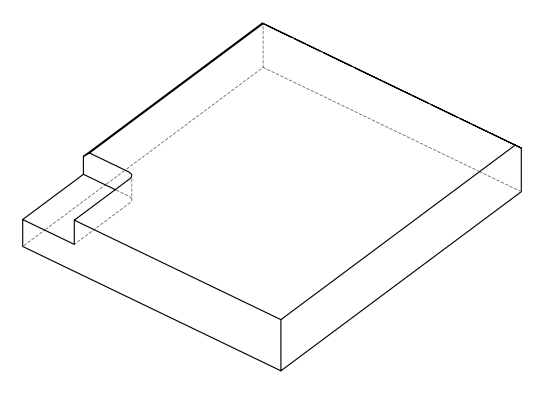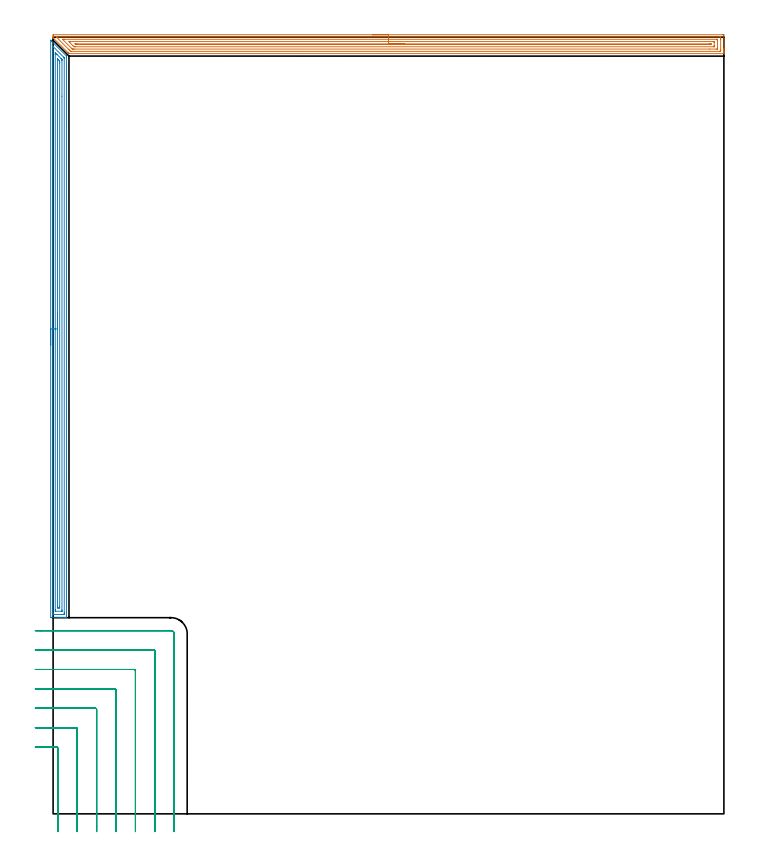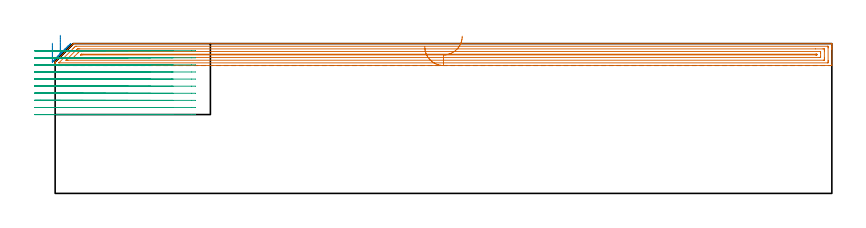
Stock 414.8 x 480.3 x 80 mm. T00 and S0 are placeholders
(PLAN: 3 operations, 1 tool changes, 49.4 min)
(1 AREA_MILL | FG_CHAMFER_SURFACE | UGT0205_001 | 16.61 min | 28386 mm3)
(2 AREA_MILL_1 | FG_CHAMFER_SURFACE_1 | UGT0205_001 | 11.49 min | 17102 mm3)
(3 MILL_CORNER_NOTCH_RECTANGULAR | CORNER_NOTCH_RECTANGULAR | NXT0201_012 | Follow Part, ap 4, ae 75% | 21.27 min | 380082 mm3)
(TOOL UGT0205_001 | Chamfer Mill 20 x 3 x 45 deg. | D20 FL50 Z2)
(TOOL NXT0201_012 | ENDMILL 16mm [2P460-1600-NA 1630] | D16 FL38 Z6)
(OP 1 AREA_MILL)
G17 G21 G94 G90
T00 M6
G54
G17 G0 G90 X197.4 Y481.8 S1061 M3
G43 Z90. H0
Z78.3
G94 G1 X197.438 Z77.428 F250.
X197.552 Z76.564
X197.741 Z75.712
X198.003 Z74.88
X198.337 Z74.074
X198.74 Z73.3
X199.208 Z72.564
X199.74 Z71.872
X200.329 Z71.229
X200.972 Z70.64
X201.664 Z70.109
X202.4 Z69.64
X203.174 Z69.237
X203.98 Z68.903
X204.812 Z68.641
X205.664 Z68.452
X206.528 Z68.338
X207.4 Z68.3
X414.184
X414.549 Y481.796 Z68.302
X414.79 Y481.792 Z68.306
X414.8 Y481.547 Z68.551
Y473.289 Z76.805
Y472.739 Z77.358
Y472.402 Z77.694
Y471.852 Z78.244
Y471.515 Z78.58
Y470.841 Z79.259
Y470.502 Z79.598
Y470.132 Z79.959
Y470.109 Z79.981
X414.708 Y470.104 Z79.992
X414.676 Y470.103 Z79.995
X414.632 Y470.104 Z79.996
X9.995 Y470.1 Z80.
X9.805 Y470.104 Z79.989
X9.757 Y470.145 Z79.95
X9.639 Y470.259 Z79.837
X9.549 Y470.35 Z79.748
X9.437 Y470.462 Z79.636
X9.269 Y470.628 Z79.466
X9.102 Y470.797 Z79.301
X0.384 Y479.516 Z70.584
X0.17 Y479.733 Z70.367
X0.01 Y479.902 Z70.197
X0.008 Y479.941 Z70.158
X0. Y480.278 Z69.821
Y480.597 Z69.502
Y481.272 Z68.823
Y481.608 Z68.488
X0.002 Y481.791 Z68.305
X0.17 Y481.8 Z68.3
X207.4
Y480.386 Z69.714
X412.396
X412.79 Y480.385 Z69.715
X412.798 Y479.987 Z70.113
X412.8 Y479.498 Z70.602
Y479.098 Z71.002
Y472.402 Z77.698
X412.798 Y472.004 Z78.096
X412.79 Y471.603 Z78.497
X412.778 Y471.524 Z78.576
X412.731 Y471.522 Z78.578
X412.62 Y471.519 Z78.581
X412.397 Y471.518 Z78.582
X11.336 Y471.514 Z78.586
X10.847 Y471.515 Z78.585
X10.442 Y471.91 Z78.19
X9.948 Y472.402 Z77.698
X9.549 Y472.801 Z77.299
X2.184 Y480.167 Z69.933
X2.078 Y480.278 Z69.822
X2.029 Y480.333 Z69.767
X2.01 Y480.385 Z69.715
X2.402 Y480.386 Z69.714
X207.4
Y478.972 Z71.128
X410.247 Y478.971 Z71.129
X410.611
X410.732 Y478.969 Z71.131
X410.774 Y478.966 Z71.134
X410.79 Y478.964 Z71.136
X410.793 Y478.924 Z71.176
X410.797 Y478.799 Z71.301
X410.799 Y478.611 Z71.489
X410.8 Y478.423 Z71.677
Y477.724 Z72.376
Y473.988 Z76.112
X410.797 Y473.289 Z76.811
X410.794 Y473.107 Z76.993
X410.781 Y472.939 Z77.161
X410.611 Y472.937 Z77.163
X410.076 Y472.933 Z77.167
X406.092 Y472.932 Z77.168
X13.122 Y472.929 Z77.171
X12.59 Y472.93 Z77.17
X12.228 Y472.933 Z77.167
X11.873 Y472.938 Z77.162
X11.513 Y473.289 Z76.811
X11.335 Y473.465 Z76.635
X5.976 Y478.825 Z71.275
X5.868 Y478.94 Z71.16
X5.846 Y478.965 Z71.135
X5.849 Y478.966 Z71.134
X5.866 Y478.968 Z71.132
X5.976 Y478.97 Z71.13
X6.506 Y478.971 Z71.129
X6.869 Y478.972 Z71.128
X207.4
Y477.557 Z72.543
X408.099
X408.703 Y477.554 Z72.546
X408.771 Y477.552 Z72.548
X408.787 Y477.551 Z72.549
X408.791 Y477.534 Z72.566
X408.795 Y477.483 Z72.617
X408.798 Y477.276 Z72.824
X408.8 Y476.861 Z73.239
Y475.087 Z75.013
X408.799 Y474.632 Z75.468
X408.797 Y474.416 Z75.684
X408.794 Y474.363 Z75.737
X408.79 Y474.354 Z75.746
X408.784 Y474.351 Z75.749
X408.756 Y474.349 Z75.751
X408.652 Y474.347 Z75.753
X13.847 Y474.343 Z75.757
X13.122 Y474.348 Z75.752
X12.947 Y474.35 Z75.75
X12.228 Y475.022 Z75.078
X10.413 Y476.837 Z73.263
X9.724 Y477.55 Z72.55
X10.442 Y477.556 Z72.544
X10.61 Y477.557 Z72.543
X207.4
Y476.143 Z73.957
X406.144
X406.339 Y476.142 Z73.958
X406.728 Y476.138 Z73.962
X406.776 Y476.136 Z73.964
X406.79 Y476.128 Z73.972
X406.794 Y476.1 Z74.
X406.797 Y476.043 Z74.057
Y475.95 Z74.15
X406.792 Y475.788 Z74.312
X406.791 Y475.773 Z74.327
X406.753 Y475.768 Z74.332
X406.653 Y475.764 Z74.336
X406.526 Y475.762 Z74.338
X406.335 Y475.761 Z74.339
X406.144
X14.908 Y475.757 Z74.343
X14.207 Y475.759 Z74.341
X14.015 Y475.762 Z74.338
X13.955 Y475.764 Z74.336
X13.89 Y475.823 Z74.277
X13.753 Y475.95 Z74.15
X13.665 Y476.04 Z74.06
X13.599 Y476.111 Z73.989
X13.585 Y476.137 Z73.963
X13.627 Y476.138 Z73.962
X13.822 Y476.142 Z73.958
X14.015 Y476.143 Z73.957
X14.714
X207.4
X208.272 Z73.995
X209.136 Z74.109
X209.988 Z74.298
X210.82 Z74.56
X211.626 Z74.894
X212.4 Z75.297
X213.136 Z75.765
X213.828 Z76.296
X214.471 Z76.886
X215.06 Z77.529
X215.592 Z78.221
X216.06 Z78.957
X216.463 Z79.731
X216.797 Z80.537
X217.059 Z81.369
X217.248 Z82.22
X217.362 Z83.085
X217.4 Z83.957
G0 Z90.
M5
M2
(OP 2 AREA_MILL_1)
G17 G21 G94 G90
T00 M6
G54
G17 G0 G90 X-1.5 Y289.85 S1061 M3
G43 Z90. H0
Z80.2
G94 G1 Y289.888 Z79.328 F250.
Y290.002 Z78.463
Y290.191 Z77.612
Y290.453 Z76.78
Y290.787 Z75.974
Y291.19 Z75.2
Y291.658 Z74.464
Y292.189 Z73.772
Y292.779 Z73.129
Y293.422 Z72.54
Y294.114 Z72.008
Y294.85 Z71.54
Y295.624 Z71.137
Y296.43 Z70.803
Y297.262 Z70.541
Y298.113 Z70.352
Y298.978 Z70.238
Y299.85 Z70.2
Y478.382 Z70.199
X-1.498 Y478.394 Z70.2
X-1.483 Y478.383 Z70.216
X-1.018 Y477.92 Z70.678
X8.26 Y468.64 Z79.958
X8.267 Y468.633 Z79.965
X8.297 Y468.601 Z79.988
X8.3 Y467.936 Z80.
Y121.481
X8.297 Y121.309 Z79.988
X8.284 Y121.307 Z79.975
X7.909 Y121.3 Z79.609
X7.651 Z79.35
X6.934 Z78.629
X5.693 Z77.39
X4.284 Z75.979
X-1.281 Y121.301 Z70.416
X-1.492 Y121.31 Z70.206
X-1.499 Y121.521 Z70.199
Y121.542
X-1.5 Y299.85 Z70.2
X-0.086 Z71.614
X-0.085 Y474.145 Z71.615
X-0.084 Y474.195 Z71.616
X-0.073 Y474.511 Z71.627
X0.027 Y474.416 Z71.727
X0.254 Y474.195 Z71.954
X6.513 Y467.937 Z78.213
X6.67 Y467.779 Z78.37
X6.794 Y467.649 Z78.494
X6.875 Y467.564 Z78.575
X6.879 Y467.513 Z78.579
X6.885 Y467.092 Z78.585
X6.886 Y467.043 Z78.586
Y124.66
X6.885 Y123.767 Z78.585
X6.884 Y123.716 Z78.584
X6.867 Y123.31 Z78.567
X6.46 Y123.302 Z78.16
X6.051 Y123.301 Z77.751
X5.579 Y123.3 Z77.279
X0.749 Y123.301 Z72.449
X0.274 Y123.302 Z71.974
X0.032 Y123.31 Z71.732
X-0.079 Y123.324 Z71.621
X-0.085 Y123.666 Z71.615
Y123.716
X-0.086 Y299.85 Z71.614
X1.328 Z73.028
X1.329 Y469.725 Z73.029
X1.33 Y470.032 Z73.03
X1.334 Y470.619 Z73.034
X1.335 Y470.642 Z73.035
X1.372 Y470.619 Z73.072
X1.633 Y470.365 Z73.333
X2.276 Y469.725 Z73.976
X2.516 Y469.484 Z74.216
X4.958 Y467.043 Z76.658
X5.167 Y466.833 Z76.867
X5.336 Y466.661 Z77.036
X5.419 Y466.574 Z77.119
X5.458 Y466.531 Z77.158
X5.464 Y466.456 Z77.164
X5.468 Y466.149 Z77.168
X5.471 Y465.842 Z77.171
Y443.787
Y126.091
X5.469 Y125.504 Z77.169
X5.466 Y125.351 Z77.166
X5.465 Y125.32 Z77.165
X5.435 Y125.31 Z77.135
X5.366 Y125.303 Z77.066
X5.167 Y125.301 Z76.867
X1.633 Z73.333
X1.431 Y125.303 Z73.131
X1.373 Y125.306 Z73.073
X1.341 Y125.31 Z73.041
X1.335 Y125.323 Z73.035
X1.332 Y125.402 Z73.032
X1.33 Y125.504 Z73.03
X1.329 Y125.812 Z73.029
X1.328 Y126.399 Z73.028
Y299.85
X2.743 Z74.443
Y466.647
X2.744 Y466.731 Z74.444
X2.746 Y466.771 Z74.446
X2.747 Y466.777 Z74.447
X3.16 Y466.392 Z74.86
X3.4 Y466.151 Z75.1
X4.05 Y465.491 Z75.75
X4.053 Y465.255 Z75.753
X4.057 Y464.59 Z75.757
Y464.36
Y128.187
X4.054 Y127.525 Z75.754
X4.05 Y127.31 Z75.75
X3.838 Y127.305 Z75.538
X3.393 Y127.3 Z75.093
X2.961 Y127.305 Z74.661
X2.751 Y127.31 Z74.451
X2.748 Y127.431 Z74.448
X2.743 Y127.957 Z74.443
Y299.85
Y300.721 Z74.481
Y301.586 Z74.595
Y302.438 Z74.783
Y303.27 Z75.046
Y304.076 Z75.38
Y304.85 Z75.782
Y305.586 Z76.251
Y306.278 Z76.782
Y306.921 Z77.372
Y307.51 Z78.015
Y308.041 Z78.707
Y308.51 Z79.443
Y308.913 Z80.216
Y309.247 Z81.022
Y309.509 Z81.854
Y309.698 Z82.706
Y309.812 Z83.571
Y309.85 Z84.443
G0 Z90.
M5
M2
(OP 3 MILL_CORNER_NOTCH_RECTANGULAR)
G17 G21 G94 G90
T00 M6
G54
G17 G0 G90 X2.9 Y-11. S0 M3
G43 Z90. H1
Z76.21
G94 G1 Y-8. F250.
Y40.506 F500.
G3 X2.106 Y41.3 R0.8
G1 X-8.
X-11. F250.
G0 Z90.
X14.9 Y-11.
Z76.21
G1 Y-8.
Y52.506 F500.
G3 X14.106 Y53.3 R0.8
G1 X-8.
X-11. F250.
G0 Z90.
X26.9 Y-11.
Z76.21
G1 Y-8.
Y64.506 F500.
G3 X26.106 Y65.3 R0.8
G1 X-8.
X-11. F250.
G0 Z90.
X38.9 Y-11.
Z76.21
G1 Y-8.
Y76.505 F500.
G3 X38.105 Y77.3 R0.8
G1 X-8.
X-11. F250.
G0 Z90.
X50.9 Y-11.
Z76.21
G1 Y-8.
Y88.505 F500.
G3 X50.105 Y89.3 R0.8
G1 X-8.
X-11. F250.
G0 Z90.
X62.9 Y-11.
Z76.21
G1 Y-8.
Y100.505 F500.
G3 X62.105 Y101.3 R0.8
G1 X-8.
X-11. F250.
G0 Z90.
X74.9 Y-11.
Z76.21
G1 Y-8.
Y111.3 F500.
G3 X72.9 Y113.3 R2.
G1 X-8.
X-11. F250.
G0 Z90.
X2.9 Y-11.
Z72.42
G1 Y-8.
Y40.506 F500.
G3 X2.106 Y41.3 R0.8
G1 X-8.
X-11. F250.
G0 Z90.
X14.9 Y-11.
Z72.42
G1 Y-8.
Y52.506 F500.
G3 X14.106 Y53.3 R0.8
G1 X-8.
X-11. F250.
G0 Z90.
X26.9 Y-11.
Z72.42
G1 Y-8.
Y64.506 F500.
G3 X26.106 Y65.3 R0.8
G1 X-8.
X-11. F250.
G0 Z90.
X38.9 Y-11.
Z72.42
G1 Y-8.
Y76.505 F500.
G3 X38.105 Y77.3 R0.8
G1 X-8.
X-11. F250.
G0 Z90.
X50.9 Y-11.
Z72.42
G1 Y-8.
Y88.505 F500.
G3 X50.105 Y89.3 R0.8
G1 X-8.
X-11. F250.
G0 Z90.
X62.9 Y-11.
Z72.42
G1 Y-8.
Y100.505 F500.
G3 X62.105 Y101.3 R0.8
G1 X-8.
X-11. F250.
G0 Z90.
X74.9 Y-11.
Z72.42
G1 Y-8.
Y111.3 F500.
G3 X72.9 Y113.3 R2.
G1 X-8.
X-11. F250.
G0 Z90.
X2.9 Y-11.
Z68.63
G1 Y-8.
Y40.506 F500.
G3 X2.106 Y41.3 R0.8
G1 X-8.
X-11. F250.
G0 Z90.
X14.9 Y-11.
Z68.63
G1 Y-8.
Y52.506 F500.
G3 X14.106 Y53.3 R0.8
G1 X-8.
X-11. F250.
G0 Z90.
X26.9 Y-11.
Z68.63
G1 Y-8.
Y64.506 F500.
G3 X26.106 Y65.3 R0.8
G1 X-8.
X-11. F250.
G0 Z90.
X38.9 Y-11.
Z68.63
G1 Y-8.
Y76.505 F500.
G3 X38.105 Y77.3 R0.8
G1 X-8.
X-11. F250.
G0 Z90.
X50.9 Y-11.
Z68.63
G1 Y-8.
Y88.505 F500.
G3 X50.105 Y89.3 R0.8
G1 X-8.
X-11. F250.
G0 Z90.
X62.9 Y-11.
Z68.63
G1 Y-8.
Y100.505 F500.
G3 X62.105 Y101.3 R0.8
G1 X-8.
X-11. F250.
G0 Z90.
X74.9 Y-11.
Z68.63
G1 Y-8.
Y111.3 F500.
G3 X72.9 Y113.3 R2.
G1 X-8.
X-11. F250.
G0 Z90.
X2.9 Y-11.
Z64.84
G1 Y-8.
Y40.506 F500.
G3 X2.106 Y41.3 R0.8
G1 X-8.
X-11. F250.
G0 Z90.
X14.9 Y-11.
Z64.84
G1 Y-8.
Y52.506 F500.
G3 X14.106 Y53.3 R0.8
G1 X-8.
X-11. F250.
G0 Z90.
X26.9 Y-11.
Z64.84
G1 Y-8.
Y64.506 F500.
G3 X26.106 Y65.3 R0.8
G1 X-8.
X-11. F250.
G0 Z90.
X38.9 Y-11.
Z64.84
G1 Y-8.
Y76.505 F500.
G3 X38.105 Y77.3 R0.8
G1 X-8.
X-11. F250.
G0 Z90.
X50.9 Y-11.
Z64.84
G1 Y-8.
Y88.505 F500.
G3 X50.105 Y89.3 R0.8
G1 X-8.
X-11. F250.
G0 Z90.
X62.9 Y-11.
Z64.84
G1 Y-8.
Y100.505 F500.
G3 X62.105 Y101.3 R0.8
G1 X-8.
X-11. F250.
G0 Z90.
X74.9 Y-11.
Z64.84
G1 Y-8.
Y111.3 F500.
G3 X72.9 Y113.3 R2.
G1 X-8.
X-11. F250.
G0 Z90.
X2.9 Y-11.
Z61.05
G1 Y-8.
Y40.506 F500.
G3 X2.106 Y41.3 R0.8
G1 X-8.
X-11. F250.
G0 Z90.
X14.9 Y-11.
Z61.05
G1 Y-8.
Y52.506 F500.
G3 X14.106 Y53.3 R0.8
G1 X-8.
X-11. F250.
G0 Z90.
X26.9 Y-11.
Z61.05
G1 Y-8.
Y64.506 F500.
G3 X26.106 Y65.3 R0.8
G1 X-8.
X-11. F250.
G0 Z90.
X38.9 Y-11.
Z61.05
G1 Y-8.
Y76.505 F500.
G3 X38.105 Y77.3 R0.8
G1 X-8.
X-11. F250.
G0 Z90.
X50.9 Y-11.
Z61.05
G1 Y-8.
Y88.505 F500.
G3 X50.105 Y89.3 R0.8
G1 X-8.
X-11. F250.
G0 Z90.
X62.9 Y-11.
Z61.05
G1 Y-8.
Y100.505 F500.
G3 X62.105 Y101.3 R0.8
G1 X-8.
X-11. F250.
G0 Z90.
X74.9 Y-11.
Z61.05
G1 Y-8.
Y111.3 F500.
G3 X72.9 Y113.3 R2.
G1 X-8.
X-11. F250.
G0 Z90.
X2.9 Y-11.
Z57.26
G1 Y-8.
Y40.506 F500.
G3 X2.106 Y41.3 R0.8
G1 X-8.
X-11. F250.
G0 Z90.
X14.9 Y-11.
Z57.26
G1 Y-8.
Y52.506 F500.
G3 X14.106 Y53.3 R0.8
G1 X-8.
X-11. F250.
G0 Z90.
X26.9 Y-11.
Z57.26
G1 Y-8.
Y64.506 F500.
G3 X26.106 Y65.3 R0.8
G1 X-8.
X-11. F250.
G0 Z90.
X38.9 Y-11.
Z57.26
G1 Y-8.
Y76.505 F500.
G3 X38.105 Y77.3 R0.8
G1 X-8.
X-11. F250.
G0 Z90.
X50.9 Y-11.
Z57.26
G1 Y-8.
Y88.505 F500.
G3 X50.105 Y89.3 R0.8
G1 X-8.
X-11. F250.
G0 Z90.
X62.9 Y-11.
Z57.26
G1 Y-8.
Y100.505 F500.
G3 X62.105 Y101.3 R0.8
G1 X-8.
X-11. F250.
G0 Z90.
X74.9 Y-11.
Z57.26
G1 Y-8.
Y111.3 F500.
G3 X72.9 Y113.3 R2.
G1 X-8.
X-11. F250.
G0 Z90.
X2.9 Y-11.
Z53.47
G1 Y-8.
Y40.506 F500.
G3 X2.106 Y41.3 R0.8
G1 X-8.
X-11. F250.
G0 Z90.
X14.9 Y-11.
Z53.47
G1 Y-8.
Y52.506 F500.
G3 X14.106 Y53.3 R0.8
G1 X-8.
X-11. F250.
G0 Z90.
X26.9 Y-11.
Z53.47
G1 Y-8.
Y64.506 F500.
G3 X26.106 Y65.3 R0.8
G1 X-8.
X-11. F250.
G0 Z90.
X38.9 Y-11.
Z53.47
G1 Y-8.
Y76.505 F500.
G3 X38.105 Y77.3 R0.8
G1 X-8.
X-11. F250.
G0 Z90.
X50.9 Y-11.
Z53.47
G1 Y-8.
Y88.505 F500.
G3 X50.105 Y89.3 R0.8
G1 X-8.
X-11. F250.
G0 Z90.
X62.9 Y-11.
Z53.47
G1 Y-8.
Y100.505 F500.
G3 X62.105 Y101.3 R0.8
G1 X-8.
X-11. F250.
G0 Z90.
X74.9 Y-11.
Z53.47
G1 Y-8.
Y111.3 F500.
G3 X72.9 Y113.3 R2.
G1 X-8.
X-11. F250.
G0 Z90.
X2.9 Y-11.
Z49.68
G1 Y-8.
Y40.506 F500.
G3 X2.106 Y41.3 R0.8
G1 X-8.
X-11. F250.
G0 Z90.
X14.9 Y-11.
Z49.68
G1 Y-8.
Y52.506 F500.
G3 X14.106 Y53.3 R0.8
G1 X-8.
X-11. F250.
G0 Z90.
X26.9 Y-11.
Z49.68
G1 Y-8.
Y64.506 F500.
G3 X26.106 Y65.3 R0.8
G1 X-8.
X-11. F250.
G0 Z90.
X38.9 Y-11.
Z49.68
G1 Y-8.
Y76.505 F500.
G3 X38.105 Y77.3 R0.8
G1 X-8.
X-11. F250.
G0 Z90.
X50.9 Y-11.
Z49.68
G1 Y-8.
Y88.505 F500.
G3 X50.105 Y89.3 R0.8
G1 X-8.
X-11. F250.
G0 Z90.
X62.9 Y-11.
Z49.68
G1 Y-8.
Y100.505 F500.
G3 X62.105 Y101.3 R0.8
G1 X-8.
X-11. F250.
G0 Z90.
X74.9 Y-11.
Z49.68
G1 Y-8.
Y111.3 F500.
G3 X72.9 Y113.3 R2.
G1 X-8.
X-11. F250.
G0 Z90.
X2.9 Y-11.
Z45.89
G1 Y-8.
Y40.506 F500.
G3 X2.106 Y41.3 R0.8
G1 X-8.
X-11. F250.
G0 Z90.
X14.9 Y-11.
Z45.89
G1 Y-8.
Y52.506 F500.
G3 X14.106 Y53.3 R0.8
G1 X-8.
X-11. F250.
G0 Z90.
X26.9 Y-11.
Z45.89
G1 Y-8.
Y64.506 F500.
G3 X26.106 Y65.3 R0.8
G1 X-8.
X-11. F250.
G0 Z90.
X38.9 Y-11.
Z45.89
G1 Y-8.
Y76.505 F500.
G3 X38.105 Y77.3 R0.8
G1 X-8.
X-11. F250.
G0 Z90.
X50.9 Y-11.
Z45.89
G1 Y-8.
Y88.505 F500.
G3 X50.105 Y89.3 R0.8
G1 X-8.
X-11. F250.
G0 Z90.
X62.9 Y-11.
Z45.89
G1 Y-8.
Y100.505 F500.
G3 X62.105 Y101.3 R0.8
G1 X-8.
X-11. F250.
G0 Z90.
X74.9 Y-11.
Z45.89
G1 Y-8.
Y111.3 F500.
G3 X72.9 Y113.3 R2.
G1 X-8.
X-11. F250.
G0 Z90.
X2.9 Y-11.
Z42.1
G1 Y-8.
Y40.506 F500.
G3 X2.106 Y41.3 R0.8
G1 X-8.
X-11. F250.
G0 Z90.
X14.9 Y-11.
Z42.1
G1 Y-8.
Y52.506 F500.
G3 X14.106 Y53.3 R0.8
G1 X-8.
X-11. F250.
G0 Z90.
X26.9 Y-11.
Z42.1
G1 Y-8.
Y64.506 F500.
G3 X26.106 Y65.3 R0.8
G1 X-8.
X-11. F250.
G0 Z90.
X38.9 Y-11.
Z42.1
G1 Y-8.
Y76.505 F500.
G3 X38.105 Y77.3 R0.8
G1 X-8.
X-11. F250.
G0 Z90.
X50.9 Y-11.
Z42.1
G1 Y-8.
Y88.505 F500.
G3 X50.105 Y89.3 R0.8
G1 X-8.
X-11. F250.
G0 Z90.
X62.9 Y-11.
Z42.1
G1 Y-8.
Y100.505 F500.
G3 X62.105 Y101.3 R0.8
G1 X-8.
X-11. F250.
G0 Z90.
X74.9 Y-11.
Z42.1
G1 Y-8.
Y111.3 F500.
G3 X72.9 Y113.3 R2.
G1 X-8.
X-11. F250.
G0 Z90.
M5
M2
